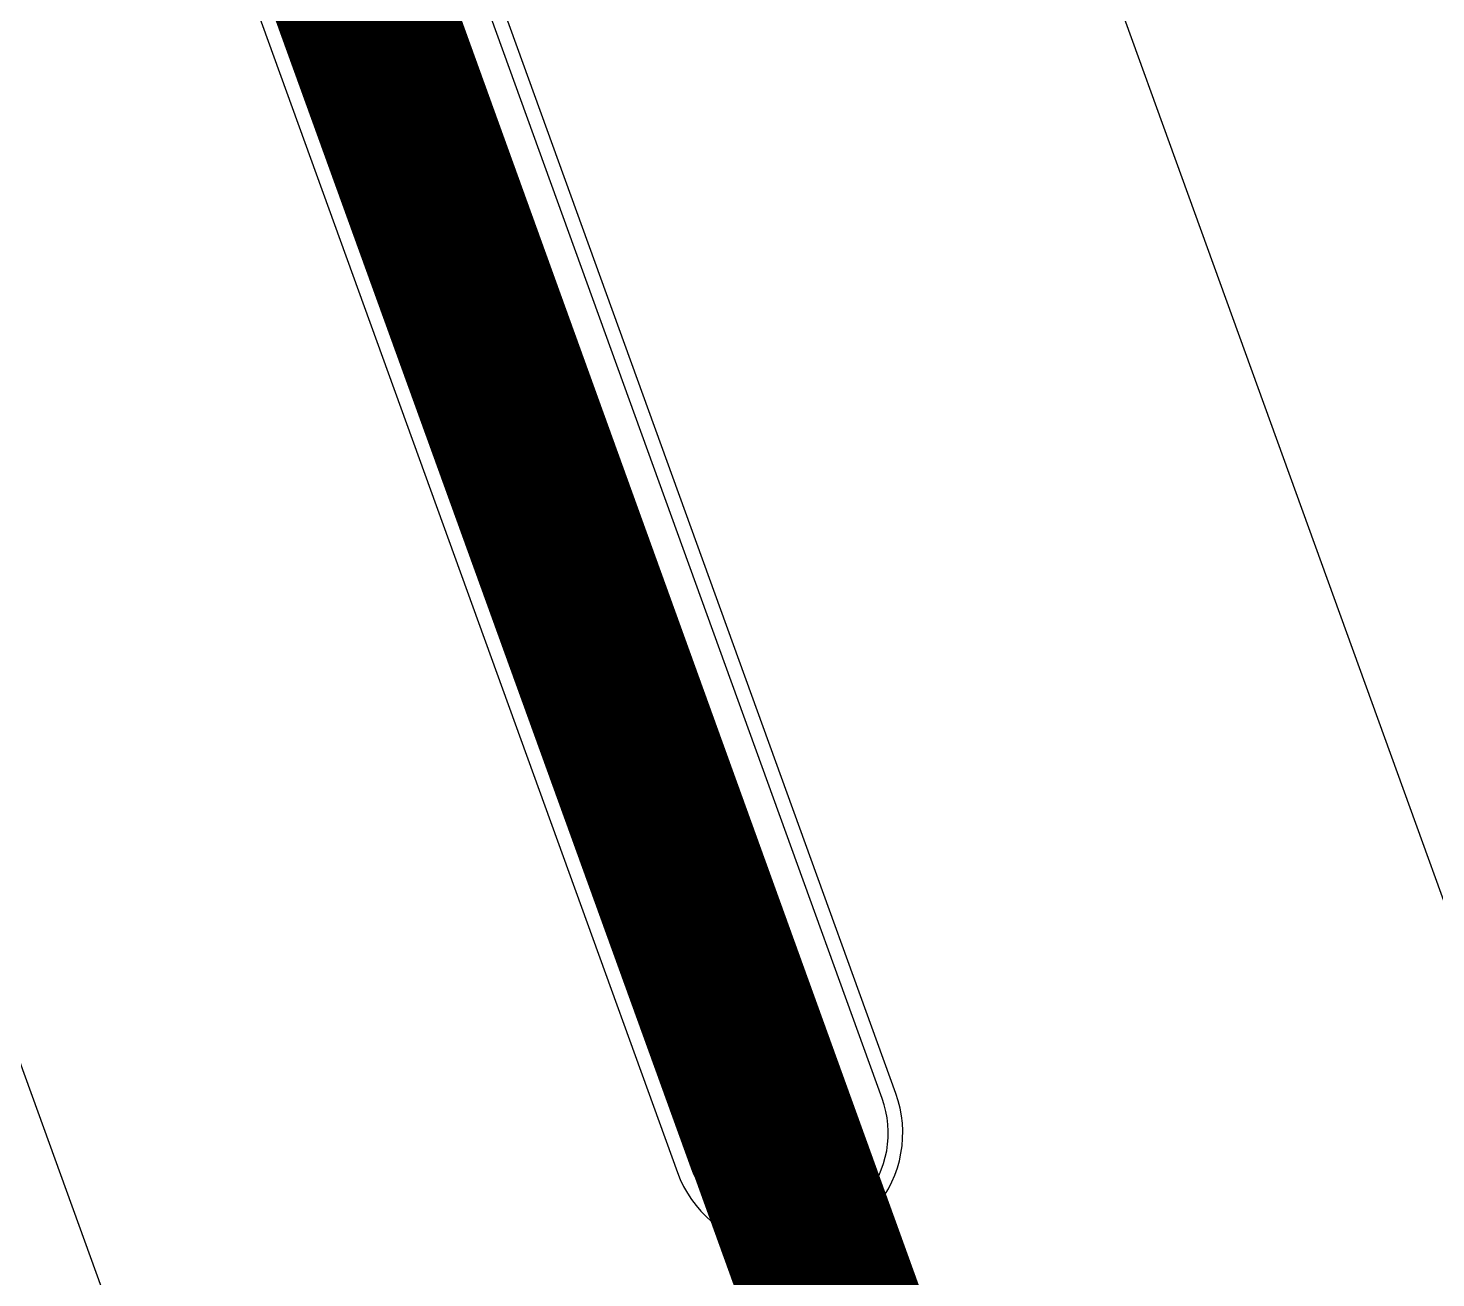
# Model space of a CAD drawing. Header units: millimetres. Extents: x 567980 to 569372, y 2065777 to 2066674.
# Drawn here: x 568619.06 to 568643.3, y 2066361.73 to 2066383.27 of the extents above; entities that cross this region are included whole.
import ezdxf

# ---------------------------------------------------------------- set-up
doc = ezdxf.new("R2010")
doc.units = ezdxf.units.MM
doc.linetypes.add('ACAD_ISO10W100', pattern=[18.5, 12, -3, 0.5, -3])
doc.linetypes.add('HIDDEN', pattern=[0.75, 0.5, -0.25])
doc.layers.add('boDnv', color=54, linetype='Continuous', lineweight=25)
for name, color, linetype in [('BoThamCo', 94, 'Continuous'), ('LogDg', 7, 'Continuous'), ('RANHGIOI', 2, 'HIDDEN'), ('TimDg', 222, 'Continuous')]:
    doc.layers.add(name, color=color, linetype=linetype)

# ---------------------------------------------------------------- blocks, each defined once
blk = doc.blocks.new('NEN')
at = {"layer": 'BoThamCo'}
blk.add_lwpolyline([(-87.84, 49.551), (-67.003, -8.061, 1), (-63.711, -6.871), (-84.549, 50.741, 0.9989)], format="xyb", close=True, dxfattribs=at)
at = {"layer": 'LogDg'}
for points in [[(-68.344, 77.848, 0.398827), (-76.611, 58.929), (-51.692, -9.967, 0.433046), (-40.973, -14.58), (-10.717, -1.397, 0.39741), (-6.406, 8.704), (-33.979, 83.495, 0.431261), (-44.682, 88.062), (-45.111, 87.874, -0.003775), (-68.344, 77.848)], [(-88.075, 49.466), (-67.238, -8.146, 1), (-63.476, -6.786), (-84.314, 50.826, 1), (-88.074, 49.462)]]:
    blk.add_lwpolyline(points, format="xyb", dxfattribs=at)
blk.add_lwpolyline([(-73.815, -19.363), (-99.461, 51.545, 0.391769), (-117.565, 60.9), (-143.222, 53.805, 0.43702), (-148.612, 43.373), (-119.894, -36.029, 0.414214), (-109.65, -40.831), (-78.617, -29.607, 0.414214)], format="xyb", close=True, dxfattribs=at)
at = {"layer": 'RANHGIOI', "color": 5, "ltscale": 20, "const_width": 3}
blk.add_lwpolyline([(77.126, -402.722), (-90.743, 62.093)], dxfattribs=at)
at = {"layer": 'TimDg', "linetype": 'ACAD_ISO10W100', "ltscale": 0.75}
blk.add_lwpolyline([(80.71, -412.741), (34.278, -282.941), (-103.138, 96.993), (-128.229, 173.827)], dxfattribs=at)

msp = doc.modelspace()

# ---------------------------------------------------------------- block references
at = {"layer": 'boDnv'}
msp.add_blockref('NEN', (568697.481, 2066371.697), dxfattribs=at)

doc.saveas('drawing.dxf')
